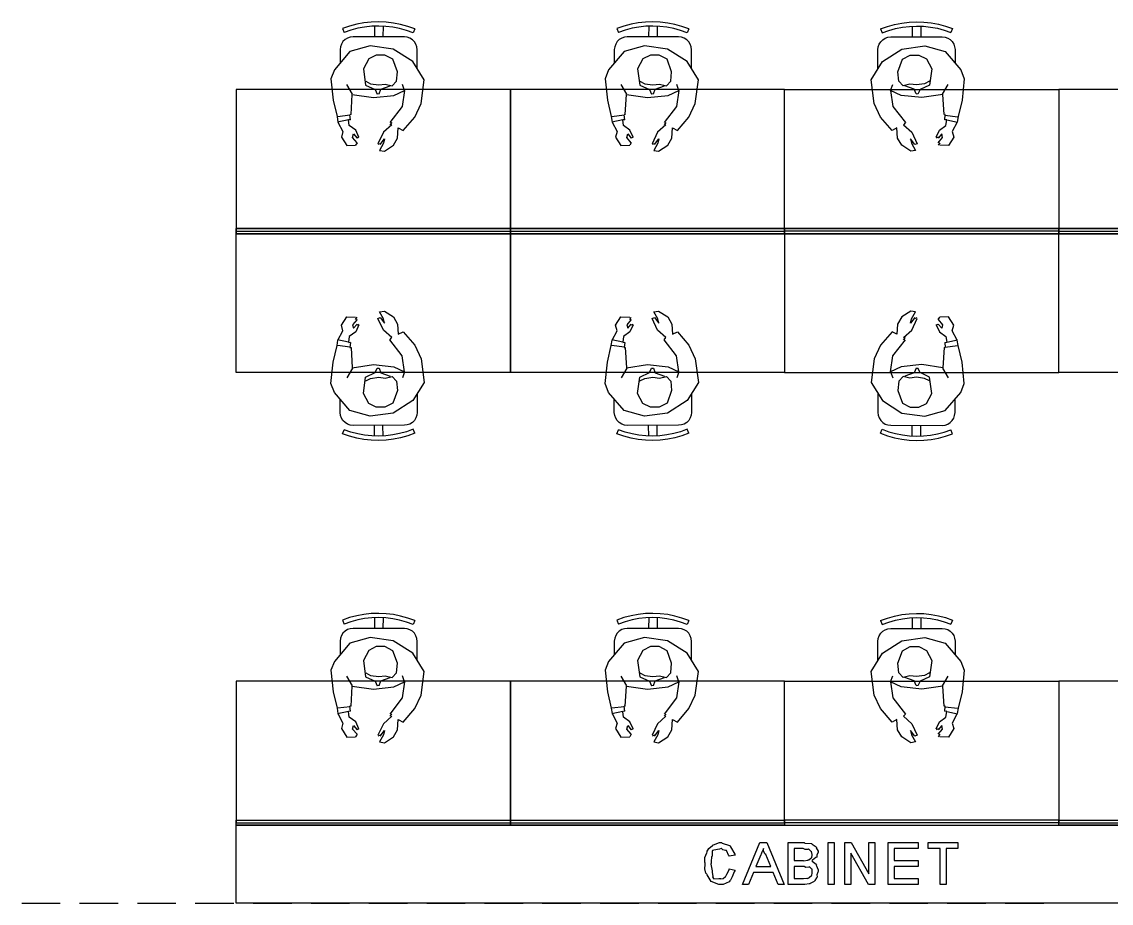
# Model space of a CAD drawing. Extents: x 0 to 23.4, y 0 to 16.5.
# Drawn here: x 15.971 to 17.639, y 7.843 to 9.192 of the extents above; entities that cross this region are included whole.
import ezdxf

# ---------------------------------------------------------------- set-up
doc = ezdxf.new("R2010")
doc.units = 0
doc.layers.get('0').update_dxf_attribs({"linetype": 'CONTINUOUS'})

msp = doc.modelspace()

# ---------------------------------------------------------------- linework, layer by layer
at = {"color": 0}
for points in [[(16.5722, 9.18143), (16.5615, 9.18528), (16.5507, 9.18832), (16.5396, 9.19054), (16.5285, 9.19189), (16.5171, 9.19239), (16.5058, 9.19206), (16.4946, 9.19086), (16.4836, 9.18881), (16.4726, 9.18588), (16.4619, 9.18218)], [(16.9921, 9.18143), (16.9814, 9.18528), (16.9706, 9.18832), (16.9596, 9.19054), (16.9483, 9.19189), (16.9371, 9.19239), (16.9258, 9.19206), (16.9146, 9.19086), (16.9035, 9.18881), (16.8926, 9.18588), (16.8819, 9.18218)], [(17.2856, 9.18143), (17.2961, 9.18528), (17.3069, 9.18832), (17.3181, 9.19054), (17.3293, 9.19189), (17.3406, 9.19239), (17.3518, 9.19206), (17.3631, 9.19086), (17.3742, 9.18881), (17.385, 9.18588), (17.3957, 9.18218)], [(16.4619, 9.18218), (16.4644, 9.17606)], [(16.5697, 9.17535), (16.5596, 9.17904), (16.5492, 9.18192), (16.5386, 9.18403), (16.5279, 9.18533), (16.5171, 9.18582), (16.5064, 9.18549), (16.4956, 9.18435), (16.485, 9.1824), (16.4746, 9.17964), (16.4644, 9.17606)], [(16.5106, 9.18588), (16.5106, 9.16932)], [(16.5237, 9.18582), (16.5236, 9.16932)], [(16.5722, 9.18143), (16.5697, 9.17535)], [(16.8819, 9.18218), (16.8843, 9.17606)], [(16.9896, 9.17535), (16.9794, 9.17904), (16.969, 9.18192), (16.9585, 9.18403), (16.9478, 9.18533), (16.9371, 9.18582), (16.9262, 9.18549), (16.9156, 9.18435), (16.905, 9.1824), (16.8946, 9.17964), (16.8843, 9.17606)], [(16.9306, 9.18588), (16.9304, 9.16932)], [(16.9436, 9.18582), (16.9436, 9.16932)], [(16.9921, 9.18143), (16.9896, 9.17535)], [(17.2856, 9.18143), (17.2879, 9.17535)], [(17.2879, 9.17535), (17.2981, 9.17904), (17.3085, 9.18192), (17.319, 9.18403), (17.3297, 9.18533), (17.3406, 9.18582), (17.3514, 9.18549), (17.3621, 9.18435), (17.3726, 9.1824), (17.3831, 9.17964), (17.3932, 9.17606)], [(17.334, 9.18582), (17.334, 9.16932)], [(17.3471, 9.18588), (17.3472, 9.16932)], [(17.3957, 9.18218), (17.3932, 9.17606)], [(16.4778, 9.16938), (16.4735, 9.16889), (16.4693, 9.16749), (16.4656, 9.16515), (16.4624, 9.162), (16.46, 9.15831), (16.4586, 9.15414), (16.4581, 9.14974)], [(16.5565, 9.16922), (16.4778, 9.16938)], [(16.5761, 9.14953), (16.5757, 9.15392), (16.5742, 9.15804), (16.5719, 9.16178), (16.5687, 9.16493), (16.565, 9.16726), (16.5608, 9.16872), (16.5565, 9.16922)], [(16.8976, 9.16938), (16.8933, 9.16889), (16.8892, 9.16749), (16.8854, 9.16515), (16.8822, 9.162), (16.88, 9.15831), (16.8785, 9.15414), (16.8779, 9.14974)], [(16.9764, 9.16922), (16.8976, 9.16938)], [(16.9961, 9.14953), (16.9956, 9.15392), (16.9942, 9.15804), (16.9918, 9.16178), (16.9887, 9.16493), (16.985, 9.16726), (16.9808, 9.16872), (16.9764, 9.16922)], [(17.2815, 9.14953), (17.2819, 9.15392), (17.2835, 9.15804), (17.2858, 9.16178), (17.2889, 9.16493), (17.2926, 9.16726), (17.2968, 9.16872), (17.3011, 9.16922)], [(17.3011, 9.16922), (17.3799, 9.16938)], [(17.3799, 9.16938), (17.3843, 9.16889), (17.3885, 9.16749), (17.3922, 9.16515), (17.3953, 9.162), (17.3976, 9.15831), (17.399, 9.15414), (17.3996, 9.14974)], [(16.4731, 9.14671), (16.4492, 9.11882)], [(16.4581, 9.14974), (16.4581, 9.12913)], [(16.5043, 9.15543), (16.4731, 9.14671)], [(16.5393, 9.15056), (16.5043, 9.15543)], [(16.5693, 9.13146), (16.5393, 9.15056)], [(16.5761, 9.12056), (16.5761, 9.14953)], [(16.8931, 9.14671), (16.869, 9.11882)], [(16.8779, 9.14974), (16.8779, 9.12913)], [(16.9243, 9.15543), (16.8931, 9.14671)], [(16.9593, 9.15056), (16.9243, 9.15543)], [(16.9892, 9.13146), (16.9593, 9.15056)], [(16.996, 9.12056), (16.9961, 9.14953)], [(17.2815, 9.12056), (17.2815, 9.14953)], [(17.2885, 9.13146), (17.3183, 9.15056)], [(17.3183, 9.15056), (17.3533, 9.15543)], [(17.3533, 9.15543), (17.3846, 9.14671)], [(17.3846, 9.14671), (17.4085, 9.11882)], [(17.3996, 9.14974), (17.3997, 9.12913)], [(16.5018, 9.13579), (16.4936, 9.12028)], [(16.5132, 9.14144), (16.5018, 9.13579)], [(16.5267, 9.14144), (16.5132, 9.14144)], [(16.5386, 9.13519), (16.5267, 9.14144)], [(16.5458, 9.11604), (16.5386, 9.13519)], [(16.5867, 9.10357), (16.5693, 9.13146)], [(16.9218, 9.13579), (16.9135, 9.12028)], [(16.9332, 9.14144), (16.9218, 9.13579)], [(16.9467, 9.14144), (16.9332, 9.14144)], [(16.9586, 9.13519), (16.9467, 9.14144)], [(16.9657, 9.11604), (16.9586, 9.13519)], [(17.0067, 9.10357), (16.9892, 9.13146)], [(17.271, 9.10357), (17.2885, 9.13146)], [(17.3118, 9.11604), (17.319, 9.13519)], [(17.319, 9.13519), (17.331, 9.14144)], [(17.331, 9.14144), (17.3444, 9.14144)], [(17.3444, 9.14144), (17.3558, 9.13579)], [(17.3558, 9.13579), (17.364, 9.12028)], [(16.4492, 9.11882), (16.4439, 9.10519)], [(16.4936, 9.12028), (16.4971, 9.09549)], [(16.5442, 9.10151), (16.5458, 9.11604)], [(16.869, 9.11882), (16.8637, 9.10519)], [(16.9135, 9.12028), (16.9171, 9.09549)], [(16.9642, 9.10151), (16.9657, 9.11604)], [(17.3135, 9.10151), (17.3118, 9.11604)], [(17.364, 9.12028), (17.3606, 9.09549)], [(17.4085, 9.11882), (17.4138, 9.10519)], [(16.4439, 9.10519), (16.4475, 9.07249)], [(16.4772, 9.08154), (16.4685, 9.0964)], [(16.4971, 9.09549), (16.5118, 9.08865)], [(16.4972, 9.1014), (16.5047, 9.09744)], [(16.5047, 9.09744), (16.5171, 9.09571)], [(16.5171, 9.09571), (16.5272, 9.097)], [(16.5204, 9.08903), (16.5347, 9.09412)], [(16.5272, 9.097), (16.5378, 9.09429)], [(16.5378, 9.09429), (16.5442, 9.10151)], [(16.5567, 9.0874), (16.5536, 9.09662)], [(16.5819, 9.06739), (16.5867, 9.10357)], [(16.8637, 9.10519), (16.8674, 9.07249)], [(16.8971, 9.08154), (16.8883, 9.0964)], [(16.9171, 9.1014), (16.9247, 9.09744)], [(16.9171, 9.09549), (16.9317, 9.08865)], [(16.9247, 9.09744), (16.9369, 9.09571)], [(16.9369, 9.09571), (16.9472, 9.097)], [(16.9404, 9.08903), (16.9546, 9.09412)], [(16.9472, 9.097), (16.9576, 9.09429)], [(16.9576, 9.09429), (16.9642, 9.10151)], [(16.9765, 9.0874), (16.9735, 9.09662)], [(17.0019, 9.06739), (17.0067, 9.10357)], [(17.2757, 9.06739), (17.271, 9.10357)], [(17.301, 9.0874), (17.3042, 9.09662)], [(17.32, 9.09429), (17.3135, 9.10151)], [(17.3304, 9.097), (17.32, 9.09429)], [(17.3372, 9.08903), (17.3229, 9.09412)], [(17.3406, 9.09571), (17.3304, 9.097)], [(17.3529, 9.09744), (17.3406, 9.09571)], [(17.3606, 9.09549), (17.346, 9.08865)], [(17.3606, 9.1014), (17.3529, 9.09744)], [(17.3804, 9.08154), (17.3892, 9.0964)], [(17.4138, 9.10519), (17.4103, 9.07249)], [(16.7189, 9.08854), (16.2989, 9.08854)], [(16.2989, 9.08854), (16.2989, 8.87201)], [(16.4747, 9.05029), (16.4765, 9.08117)], [(16.4765, 9.08117), (16.5089, 9.07639)], [(16.5089, 9.07639), (16.5404, 9.07969)], [(16.5118, 9.08865), (16.515, 9.08165)], [(16.5178, 9.08203), (16.515, 9.08165)], [(16.5178, 9.08203), (16.5204, 9.08903)], [(16.5404, 9.07969), (16.5567, 9.0874)], [(16.5567, 9.0874), (16.5531, 9.06299)], [(17.1387, 9.08854), (16.7189, 9.08854)], [(16.7189, 9.08854), (16.7189, 8.87201)], [(16.7189, 8.87201), (16.7189, 9.08854)], [(16.8947, 9.05029), (16.8965, 9.08117)], [(16.8965, 9.08117), (16.9289, 9.07639)], [(16.9289, 9.07639), (16.9604, 9.07969)], [(16.9317, 9.08865), (16.9349, 9.08165)], [(16.9378, 9.08203), (16.9349, 9.08165)], [(16.9378, 9.08203), (16.9404, 9.08903)], [(16.9604, 9.07969), (16.9765, 9.0874)], [(16.9765, 9.0874), (16.9731, 9.06299)], [(17.1387, 8.87201), (17.1387, 9.08854)], [(17.1387, 9.08854), (17.5587, 9.08854)], [(17.1387, 8.87201), (17.1387, 9.08854)], [(17.301, 9.0874), (17.3046, 9.06299)], [(17.3172, 9.07969), (17.301, 9.0874)], [(17.3487, 9.07639), (17.3172, 9.07969)], [(17.3399, 9.08203), (17.3372, 9.08903)], [(17.3428, 9.08203), (17.3399, 9.08165)], [(17.346, 9.08865), (17.3428, 9.08165)], [(17.3811, 9.08117), (17.3487, 9.07639)], [(17.3829, 9.05029), (17.3811, 9.08117)], [(17.5587, 9.08854), (17.5587, 8.87201)], [(17.9786, 9.08854), (17.5587, 9.08854)], [(17.5587, 9.08854), (17.5587, 8.87201)], [(16.4475, 9.07249), (16.4533, 9.04725)], [(16.5531, 9.06299), (16.534, 9.03819)], [(16.5724, 9.0465), (16.5819, 9.06739)], [(16.8674, 9.07249), (16.8732, 9.04725)], [(16.9731, 9.06299), (16.954, 9.03819)], [(16.9922, 9.0465), (17.0019, 9.06739)], [(17.2853, 9.0465), (17.2757, 9.06739)], [(17.3046, 9.06299), (17.3236, 9.03819)], [(17.4103, 9.07249), (17.4043, 9.04725)], [(16.4533, 9.04725), (16.4546, 9.03901)], [(16.4735, 9.04953), (16.4539, 9.04715)], [(16.4707, 9.04215), (16.454, 9.03863)], [(16.474, 9.04249), (16.4707, 9.04215)], [(16.4719, 9.03342), (16.4707, 9.04215)], [(16.4747, 9.05029), (16.4731, 9.05013)], [(16.474, 9.04249), (16.4731, 9.05013)], [(16.5546, 9.02599), (16.5724, 9.0465)], [(16.8732, 9.04725), (16.8746, 9.03901)], [(16.8935, 9.04953), (16.8738, 9.04715)], [(16.8907, 9.04215), (16.8739, 9.03863)], [(16.8939, 9.04249), (16.8907, 9.04215)], [(16.8918, 9.03342), (16.8907, 9.04215)], [(16.8947, 9.05029), (16.8931, 9.05013)], [(16.8939, 9.04249), (16.8931, 9.05013)], [(16.9746, 9.02599), (16.9922, 9.0465)], [(17.3031, 9.02599), (17.2853, 9.0465)], [(17.3846, 9.05029), (17.3829, 9.05013)], [(17.3838, 9.04249), (17.3846, 9.05013)], [(17.3869, 9.04249), (17.3838, 9.04215)], [(17.3842, 9.04953), (17.4037, 9.04715)], [(17.3857, 9.03342), (17.3869, 9.04215)], [(17.3869, 9.04215), (17.4036, 9.03863)], [(17.4043, 9.04725), (17.4031, 9.03901)], [(16.4546, 9.03901), (16.4624, 9.02447)], [(16.4819, 9.02632), (16.4719, 9.03342)], [(16.4869, 9.01563), (16.4819, 9.02632)], [(16.5371, 9.03483), (16.5243, 9.02344)], [(16.5371, 9.03819), (16.534, 9.03483)], [(16.5461, 9.01417), (16.5471, 9.02989)], [(16.5471, 9.02989), (16.5546, 9.02599)], [(16.8746, 9.03901), (16.8824, 9.02447)], [(16.9019, 9.02632), (16.8918, 9.03342)], [(16.9068, 9.01563), (16.9019, 9.02632)], [(16.9569, 9.03483), (16.9442, 9.02344)], [(16.9569, 9.03819), (16.954, 9.03483)], [(16.966, 9.01417), (16.9669, 9.02989)], [(16.9669, 9.02989), (16.9746, 9.02599)], [(17.3106, 9.02989), (17.3031, 9.02599)], [(17.3115, 9.01417), (17.3106, 9.02989)], [(17.3236, 9.03819), (17.3207, 9.03483)], [(17.3207, 9.03483), (17.3333, 9.02344)], [(17.3707, 9.01563), (17.3757, 9.02632)], [(17.3757, 9.02632), (17.3857, 9.03342)], [(17.4031, 9.03901), (17.3953, 9.02447)], [(16.4624, 9.02447), (16.46, 9.016)], [(16.46, 9.016), (16.4681, 9.00299)], [(16.4772, 9.01519), (16.4786, 9.02072)], [(16.4839, 9.00726), (16.4772, 9.01519)], [(16.4786, 9.02072), (16.4839, 9.01421)], [(16.4869, 9.01563), (16.4839, 9.01421)], [(16.5243, 9.02344), (16.516, 9.00575)], [(16.5193, 9.00439), (16.5261, 9.01303)], [(16.5261, 9.01303), (16.5246, 9.0064)], [(16.5397, 9.00336), (16.5461, 9.01417)], [(16.8824, 9.02447), (16.8799, 9.016)], [(16.8799, 9.016), (16.8881, 9.00299)], [(16.8972, 9.01519), (16.8985, 9.02072)], [(16.9039, 9.00726), (16.8972, 9.01519)], [(16.8985, 9.02072), (16.9039, 9.01421)], [(16.9068, 9.01563), (16.9039, 9.01421)], [(16.9442, 9.02344), (16.936, 9.00575)], [(16.9393, 9.00439), (16.9461, 9.01303)], [(16.9461, 9.01303), (16.9446, 9.0064)], [(16.9596, 9.00336), (16.966, 9.01417)], [(17.3179, 9.00336), (17.3115, 9.01417)], [(17.3315, 9.01303), (17.3331, 9.0064)], [(17.3383, 9.00439), (17.3315, 9.01303)], [(17.3333, 9.02344), (17.3417, 9.00575)], [(17.3738, 9.01563), (17.3707, 9.01421)], [(17.3792, 9.02072), (17.3738, 9.01421)], [(17.3738, 9.00726), (17.3804, 9.01519)], [(17.3804, 9.01519), (17.3792, 9.02072)], [(17.3978, 9.016), (17.3896, 9.00299)], [(17.3953, 9.02447), (17.3978, 9.016)], [(16.4681, 9.00299), (16.4815, 9.00364)], [(16.4839, 9.00726), (16.4815, 9.00364)], [(16.5193, 9.00575), (16.516, 9.00439)], [(16.5246, 9.0064), (16.5185, 8.99561)], [(16.5185, 8.99561), (16.5258, 8.99442)], [(16.5258, 8.99442), (16.5397, 9.00336)], [(16.8881, 9.00299), (16.9014, 9.00364)], [(16.9039, 9.00726), (16.9014, 9.00364)], [(16.9393, 9.00575), (16.936, 9.00439)], [(16.9446, 9.0064), (16.9383, 8.99561)], [(16.9383, 8.99561), (16.9458, 8.99442)], [(16.9458, 8.99442), (16.9596, 9.00336)], [(17.3318, 8.99442), (17.3179, 9.00336)], [(17.3393, 8.99561), (17.3318, 8.99442)], [(17.3331, 9.0064), (17.3393, 8.99561)], [(17.3417, 9.00575), (17.3383, 9.00439)], [(17.3762, 9.00726), (17.3738, 9.00364)], [(17.3896, 9.00299), (17.3762, 9.00364)], [(16.7189, 8.87592), (16.7189, 8.87201)], [(17.1387, 8.87592), (17.1387, 8.87201)], [(17.1387, 8.87592), (17.1387, 8.87201)], [(16.2989, 8.65549), (16.2989, 8.87201)], [(16.2989, 8.87201), (16.7189, 8.87201)], [(16.2989, 8.87201), (16.7189, 8.87201)], [(16.7189, 8.65549), (16.7189, 8.87201)], [(16.7189, 8.87201), (17.1387, 8.87201)], [(16.7189, 8.87201), (16.7189, 8.65549)], [(16.7189, 8.86806), (16.7189, 8.87201)], [(16.7189, 8.87201), (17.1387, 8.87201)], [(17.1387, 8.87201), (17.1387, 8.65549)], [(17.1387, 8.86806), (17.1387, 8.87201)], [(17.5587, 8.87201), (17.1387, 8.87201)], [(17.1387, 8.87201), (17.1387, 8.65549)], [(17.1387, 8.86806), (17.1387, 8.87201)], [(17.5587, 8.87201), (17.1387, 8.87201)], [(17.5587, 8.65549), (17.5587, 8.87201)], [(17.5587, 8.65549), (17.5587, 8.87201)], [(17.5587, 8.87201), (17.9786, 8.87201)], [(17.5587, 8.87201), (17.9786, 8.87201)], [(16.5185, 8.74838), (16.5258, 8.74957)], [(16.5246, 8.73757), (16.5185, 8.74838)], [(16.5258, 8.74957), (16.5397, 8.74061)], [(16.9383, 8.74838), (16.9458, 8.74957)], [(16.9446, 8.73757), (16.9383, 8.74838)], [(16.9458, 8.74957), (16.9596, 8.74061)], [(17.3318, 8.74957), (17.3179, 8.74061)], [(17.3393, 8.74838), (17.3318, 8.74957)], [(17.3331, 8.73757), (17.3393, 8.74838)], [(16.46, 8.72797), (16.4681, 8.741)], [(16.4624, 8.71951), (16.46, 8.72797)], [(16.4681, 8.741), (16.4815, 8.7404)], [(16.4839, 8.73671), (16.4772, 8.72879)], [(16.4772, 8.72879), (16.4786, 8.72325)], [(16.4786, 8.72325), (16.4839, 8.72982)], [(16.4815, 8.73671), (16.4839, 8.7404)], [(16.4869, 8.72835), (16.4819, 8.71767)], [(16.4839, 8.72835), (16.4869, 8.72982)], [(16.516, 8.73828), (16.5193, 8.73958)], [(16.5243, 8.72054), (16.516, 8.73828)], [(16.5193, 8.73958), (16.5261, 8.73101)], [(16.5261, 8.73101), (16.5246, 8.73757)], [(16.5397, 8.74061), (16.5461, 8.72982)], [(16.5461, 8.72982), (16.5471, 8.71414)], [(16.8799, 8.72797), (16.8881, 8.741)], [(16.8824, 8.71951), (16.8799, 8.72797)], [(16.8881, 8.741), (16.9014, 8.7404)], [(16.9039, 8.73671), (16.8972, 8.72879)], [(16.8972, 8.72879), (16.8985, 8.72325)], [(16.8985, 8.72325), (16.9039, 8.72982)], [(16.9014, 8.73671), (16.9039, 8.7404)], [(16.9068, 8.72835), (16.9019, 8.71767)], [(16.9039, 8.72835), (16.9068, 8.72982)], [(16.936, 8.73828), (16.9393, 8.73958)], [(16.9442, 8.72054), (16.936, 8.73828)], [(16.9393, 8.73958), (16.9461, 8.73101)], [(16.9461, 8.73101), (16.9446, 8.73757)], [(16.9596, 8.74061), (16.966, 8.72982)], [(16.966, 8.72982), (16.9669, 8.71414)], [(17.3115, 8.72982), (17.3106, 8.71414)], [(17.3179, 8.74061), (17.3115, 8.72982)], [(17.3383, 8.73958), (17.3315, 8.73101)], [(17.3315, 8.73101), (17.3331, 8.73757)], [(17.3333, 8.72054), (17.3417, 8.73828)], [(17.3383, 8.73828), (17.3417, 8.73958)], [(17.3707, 8.72835), (17.3738, 8.72982)], [(17.3707, 8.72835), (17.3757, 8.71767)], [(17.3738, 8.73671), (17.3762, 8.7404)], [(17.3738, 8.73671), (17.3804, 8.72879)], [(17.3792, 8.72325), (17.3738, 8.72982)], [(17.3896, 8.741), (17.3762, 8.7404)], [(17.3804, 8.72879), (17.3792, 8.72325)], [(17.3978, 8.72797), (17.3896, 8.741)], [(17.3953, 8.71951), (17.3978, 8.72797)], [(16.4546, 8.70497), (16.4624, 8.71951)], [(16.4719, 8.71056), (16.4707, 8.70182)], [(16.4819, 8.71767), (16.4719, 8.71056)], [(16.5371, 8.70915), (16.5243, 8.72054)], [(16.534, 8.70583), (16.5371, 8.70915)], [(16.5471, 8.71414), (16.5546, 8.71799)], [(16.5546, 8.71799), (16.5724, 8.69749)], [(16.8746, 8.70497), (16.8824, 8.71951)], [(16.8918, 8.71056), (16.8907, 8.70182)], [(16.9019, 8.71767), (16.8918, 8.71056)], [(16.9569, 8.70915), (16.9442, 8.72054)], [(16.954, 8.70583), (16.9569, 8.70915)], [(16.9669, 8.71414), (16.9746, 8.71799)], [(16.9746, 8.71799), (16.9922, 8.69749)], [(17.3031, 8.71799), (17.2853, 8.69749)], [(17.3106, 8.71414), (17.3031, 8.71799)], [(17.3207, 8.70915), (17.3333, 8.72054)], [(17.3207, 8.70583), (17.3236, 8.70915)], [(17.3757, 8.71767), (17.3857, 8.71056)], [(17.3857, 8.71056), (17.3869, 8.70182)], [(17.4031, 8.70497), (17.3953, 8.71951)], [(16.4475, 8.6715), (16.4533, 8.69672)], [(16.4533, 8.69672), (16.4546, 8.70497)], [(16.4735, 8.6945), (16.4539, 8.69683)], [(16.4707, 8.70182), (16.454, 8.7054)], [(16.4707, 8.7015), (16.474, 8.70182)], [(16.474, 8.7015), (16.4731, 8.69385)], [(16.4731, 8.69374), (16.4747, 8.69385)], [(16.4747, 8.69374), (16.4765, 8.66282)], [(16.5531, 8.68099), (16.534, 8.70583)], [(16.5724, 8.69749), (16.5819, 8.67665)], [(16.8674, 8.6715), (16.8732, 8.69672)], [(16.8732, 8.69672), (16.8746, 8.70497)], [(16.8935, 8.6945), (16.8738, 8.69683)], [(16.8907, 8.70182), (16.8739, 8.7054)], [(16.8907, 8.7015), (16.8939, 8.70182)], [(16.8939, 8.7015), (16.8931, 8.69385)], [(16.8931, 8.69374), (16.8947, 8.69385)], [(16.8947, 8.69374), (16.8965, 8.66282)], [(16.9731, 8.68099), (16.954, 8.70583)], [(16.9922, 8.69749), (17.0019, 8.67665)], [(17.2853, 8.69749), (17.2757, 8.67665)], [(17.3046, 8.68099), (17.3236, 8.70583)], [(17.3829, 8.69374), (17.3811, 8.66282)], [(17.3829, 8.69374), (17.3846, 8.69385)], [(17.3838, 8.7015), (17.3869, 8.70182)], [(17.3838, 8.7015), (17.3846, 8.69385)], [(17.3842, 8.6945), (17.4037, 8.69683)], [(17.3869, 8.70182), (17.4036, 8.7054)], [(17.4043, 8.69672), (17.4031, 8.70497)], [(17.4103, 8.6715), (17.4043, 8.69672)], [(16.5567, 8.65662), (16.5531, 8.68099)], [(16.5819, 8.67665), (16.5867, 8.64046)], [(16.9765, 8.65662), (16.9731, 8.68099)], [(17.0019, 8.67665), (17.0067, 8.64046)], [(17.2757, 8.67665), (17.271, 8.64046)], [(17.301, 8.65662), (17.3046, 8.68099)], [(16.4439, 8.63883), (16.4475, 8.6715)], [(16.4772, 8.66243), (16.4685, 8.64763)], [(16.4765, 8.66282), (16.5089, 8.66764)], [(16.5089, 8.66764), (16.5404, 8.66428)], [(16.5118, 8.65533), (16.515, 8.66233)], [(16.515, 8.662), (16.5178, 8.66233)], [(16.5178, 8.662), (16.5204, 8.65494)], [(16.5404, 8.66428), (16.5567, 8.65662)], [(16.8637, 8.63883), (16.8674, 8.6715)], [(16.8971, 8.66243), (16.8883, 8.64763)], [(16.8965, 8.66282), (16.9289, 8.66764)], [(16.9289, 8.66764), (16.9604, 8.66428)], [(16.9317, 8.65533), (16.9349, 8.66233)], [(16.9349, 8.662), (16.9378, 8.66233)], [(16.9378, 8.662), (16.9404, 8.65494)], [(16.9604, 8.66428), (16.9765, 8.65662)], [(17.3172, 8.66428), (17.301, 8.65662)], [(17.3487, 8.66764), (17.3172, 8.66428)], [(17.3399, 8.662), (17.3372, 8.65494)], [(17.3399, 8.662), (17.3428, 8.66233)], [(17.346, 8.65533), (17.3428, 8.66233)], [(17.3811, 8.66282), (17.3487, 8.66764)], [(17.3804, 8.66243), (17.3892, 8.64763)], [(17.4138, 8.63883), (17.4103, 8.6715)], [(16.7189, 8.65549), (16.2989, 8.65549)], [(16.4936, 8.62369), (16.4971, 8.64854)], [(16.4971, 8.64854), (16.5118, 8.65533)], [(16.4972, 8.64258), (16.5047, 8.6466)], [(16.5047, 8.6466), (16.5171, 8.64833)], [(16.5171, 8.64833), (16.5272, 8.64703)], [(16.5204, 8.65494), (16.5347, 8.64985)], [(16.5272, 8.64703), (16.5378, 8.64968)], [(16.5378, 8.64968), (16.5442, 8.64247)], [(16.5442, 8.64247), (16.5458, 8.62793)], [(16.5567, 8.65662), (16.5536, 8.64735)], [(17.1387, 8.65549), (16.7189, 8.65549)], [(16.9135, 8.62369), (16.9171, 8.64854)], [(16.9171, 8.64854), (16.9317, 8.65533)], [(16.9171, 8.64258), (16.9247, 8.6466)], [(16.9247, 8.6466), (16.9369, 8.64833)], [(16.9369, 8.64833), (16.9472, 8.64703)], [(16.9404, 8.65494), (16.9546, 8.64985)], [(16.9472, 8.64703), (16.9576, 8.64968)], [(16.9576, 8.64968), (16.9642, 8.64247)], [(16.9642, 8.64247), (16.9657, 8.62793)], [(16.9765, 8.65662), (16.9735, 8.64735)], [(17.1387, 8.65549), (17.5587, 8.65549)], [(17.301, 8.65662), (17.3042, 8.64735)], [(17.3135, 8.64247), (17.3118, 8.62793)], [(17.32, 8.64968), (17.3135, 8.64247)], [(17.3304, 8.64703), (17.32, 8.64968)], [(17.3372, 8.65494), (17.3229, 8.64985)], [(17.3406, 8.64833), (17.3304, 8.64703)], [(17.3529, 8.6466), (17.3406, 8.64833)], [(17.3606, 8.64854), (17.346, 8.65533)], [(17.3606, 8.64258), (17.3529, 8.6466)], [(17.364, 8.62369), (17.3606, 8.64854)], [(17.9786, 8.65549), (17.5587, 8.65549)], [(16.4492, 8.62517), (16.4439, 8.63883)], [(16.4731, 8.59728), (16.4492, 8.62517)], [(16.5458, 8.62793), (16.5386, 8.60878)], [(16.5867, 8.64046), (16.5693, 8.61253)], [(16.869, 8.62517), (16.8637, 8.63883)], [(16.8931, 8.59728), (16.869, 8.62517)], [(16.9657, 8.62793), (16.9586, 8.60878)], [(17.0067, 8.64046), (16.9892, 8.61253)], [(17.271, 8.64046), (17.2885, 8.61253)], [(17.3118, 8.62793), (17.319, 8.60878)], [(17.3846, 8.59728), (17.4085, 8.62517)], [(17.4085, 8.62517), (17.4138, 8.63883)], [(16.4581, 8.59424), (16.4581, 8.61485)], [(16.5018, 8.60818), (16.4936, 8.62369)], [(16.5132, 8.60254), (16.5018, 8.60818)], [(16.5386, 8.60878), (16.5267, 8.60254)], [(16.5693, 8.61253), (16.5393, 8.59343)], [(16.5761, 8.62349), (16.5761, 8.59446)], [(16.8779, 8.59424), (16.8779, 8.61485)], [(16.9218, 8.60818), (16.9135, 8.62369)], [(16.9332, 8.60254), (16.9218, 8.60818)], [(16.9586, 8.60878), (16.9467, 8.60254)], [(16.9892, 8.61253), (16.9593, 8.59343)], [(16.996, 8.62349), (16.9961, 8.59446)], [(17.2815, 8.62349), (17.2815, 8.59446)], [(17.2885, 8.61253), (17.3183, 8.59343)], [(17.319, 8.60878), (17.331, 8.60254)], [(17.3444, 8.60254), (17.3558, 8.60818)], [(17.3558, 8.60818), (17.364, 8.62369)], [(17.3996, 8.59424), (17.3997, 8.61485)], [(16.4778, 8.5746), (16.4735, 8.57508), (16.4693, 8.57656), (16.4656, 8.57889), (16.4624, 8.58197), (16.46, 8.58572), (16.4586, 8.58985), (16.4581, 8.59424)], [(16.5043, 8.58854), (16.4731, 8.59728)], [(16.5393, 8.59343), (16.5043, 8.58854)], [(16.5267, 8.60254), (16.5132, 8.60254)], [(16.5761, 8.59446), (16.5757, 8.59011), (16.5742, 8.58594), (16.5719, 8.58219), (16.5687, 8.5791), (16.565, 8.57671), (16.5608, 8.57525), (16.5565, 8.57476)], [(16.8976, 8.5746), (16.8933, 8.57508), (16.8892, 8.57656), (16.8854, 8.57889), (16.8822, 8.58197), (16.88, 8.58572), (16.8785, 8.58985), (16.8779, 8.59424)], [(16.9243, 8.58854), (16.8931, 8.59728)], [(16.9593, 8.59343), (16.9243, 8.58854)], [(16.9467, 8.60254), (16.9332, 8.60254)], [(16.9961, 8.59446), (16.9956, 8.59011), (16.9942, 8.58594), (16.9918, 8.58219), (16.9887, 8.5791), (16.985, 8.57671), (16.9808, 8.57525), (16.9764, 8.57476)], [(17.2815, 8.59446), (17.2819, 8.59011), (17.2835, 8.58594), (17.2858, 8.58219), (17.2889, 8.5791), (17.2926, 8.57671), (17.2968, 8.57525), (17.3011, 8.57476)], [(17.3183, 8.59343), (17.3533, 8.58854)], [(17.331, 8.60254), (17.3444, 8.60254)], [(17.3533, 8.58854), (17.3846, 8.59728)], [(17.3799, 8.5746), (17.3843, 8.57508), (17.3885, 8.57656), (17.3922, 8.57889), (17.3953, 8.58197), (17.3976, 8.58572), (17.399, 8.58985), (17.3996, 8.59424)], [(16.5565, 8.57476), (16.4778, 8.5746)], [(16.5106, 8.55817), (16.5106, 8.57465)], [(16.5237, 8.55817), (16.5236, 8.57471)], [(16.9764, 8.57476), (16.8976, 8.5746)], [(16.9306, 8.55817), (16.9304, 8.57465)], [(16.9436, 8.55817), (16.9436, 8.57471)], [(17.3011, 8.57476), (17.3799, 8.5746)], [(17.334, 8.55817), (17.334, 8.57471)], [(17.3471, 8.55817), (17.3472, 8.57465)], [(16.4619, 8.56185), (16.4644, 8.56793)], [(16.5722, 8.56261), (16.5615, 8.55875), (16.5507, 8.55567), (16.5396, 8.5535), (16.5285, 8.55208), (16.5171, 8.5516), (16.5058, 8.55197), (16.4946, 8.55317), (16.4836, 8.55524), (16.4726, 8.55811), (16.4619, 8.56185)], [(16.5697, 8.56868), (16.5596, 8.565), (16.5492, 8.56207), (16.5386, 8.55994), (16.5279, 8.55865), (16.5171, 8.55817), (16.5064, 8.55849), (16.4956, 8.55963), (16.485, 8.56163), (16.4746, 8.56435), (16.4644, 8.56793)], [(16.5722, 8.56261), (16.5697, 8.56868)], [(16.8819, 8.56185), (16.8843, 8.56793)], [(16.9921, 8.56261), (16.9814, 8.55875), (16.9706, 8.55567), (16.9596, 8.5535), (16.9483, 8.55208), (16.9371, 8.5516), (16.9258, 8.55197), (16.9146, 8.55317), (16.9035, 8.55524), (16.8926, 8.55811), (16.8819, 8.56185)], [(16.9896, 8.56868), (16.9794, 8.565), (16.969, 8.56207), (16.9585, 8.55994), (16.9478, 8.55865), (16.9371, 8.55817), (16.9262, 8.55849), (16.9156, 8.55963), (16.905, 8.56163), (16.8946, 8.56435), (16.8843, 8.56793)], [(16.9921, 8.56261), (16.9896, 8.56868)], [(17.2856, 8.56261), (17.2879, 8.56868)], [(17.2856, 8.56261), (17.2961, 8.55875), (17.3069, 8.55567), (17.3181, 8.5535), (17.3293, 8.55208), (17.3406, 8.5516), (17.3518, 8.55197), (17.3631, 8.55317), (17.3742, 8.55524), (17.385, 8.55811), (17.3957, 8.56185)], [(17.2879, 8.56868), (17.2981, 8.565), (17.3085, 8.56207), (17.319, 8.55994), (17.3297, 8.55865), (17.3406, 8.55817), (17.3514, 8.55849), (17.3621, 8.55963), (17.3726, 8.56163), (17.3831, 8.56435), (17.3932, 8.56793)], [(17.3957, 8.56185), (17.3932, 8.56793)], [(16.5722, 8.27593), (16.5615, 8.27979), (16.5507, 8.28282), (16.5396, 8.28504), (16.5285, 8.2864), (16.5171, 8.28694), (16.5058, 8.28657), (16.4946, 8.28538), (16.4836, 8.28331), (16.4726, 8.28043), (16.4619, 8.27669)], [(16.4619, 8.27669), (16.4644, 8.27061)], [(16.5697, 8.26986), (16.5596, 8.27354), (16.5492, 8.27647), (16.5386, 8.2786), (16.5279, 8.27989), (16.5171, 8.28038), (16.5064, 8.28006), (16.4956, 8.27886), (16.485, 8.27692), (16.4746, 8.27414), (16.4644, 8.27061)], [(16.5106, 8.28038), (16.5106, 8.26389)], [(16.5237, 8.28038), (16.5236, 8.26383)], [(16.5722, 8.27593), (16.5697, 8.26986)], [(16.9921, 8.27593), (16.9814, 8.27979), (16.9706, 8.28282), (16.9596, 8.28504), (16.9483, 8.2864), (16.9371, 8.28694), (16.9258, 8.28657), (16.9146, 8.28538), (16.9035, 8.28331), (16.8926, 8.28043), (16.8819, 8.27669)], [(16.8819, 8.27669), (16.8843, 8.27061)], [(16.9896, 8.26986), (16.9794, 8.27354), (16.969, 8.27647), (16.9585, 8.2786), (16.9478, 8.27989), (16.9371, 8.28038), (16.9262, 8.28006), (16.9156, 8.27886), (16.905, 8.27692), (16.8946, 8.27414), (16.8843, 8.27061)], [(16.9306, 8.28038), (16.9304, 8.26389)], [(16.9436, 8.28038), (16.9436, 8.26383)], [(16.9921, 8.27593), (16.9896, 8.26986)], [(17.2856, 8.27593), (17.2961, 8.27979), (17.3069, 8.28282), (17.3181, 8.28504), (17.3293, 8.2864), (17.3406, 8.28694), (17.3518, 8.28657), (17.3631, 8.28538), (17.3742, 8.28331), (17.385, 8.28043), (17.3957, 8.27669)], [(17.2856, 8.27593), (17.2879, 8.26986)], [(17.2879, 8.26986), (17.2981, 8.27354), (17.3085, 8.27647), (17.319, 8.2786), (17.3297, 8.27989), (17.3406, 8.28038), (17.3514, 8.28006), (17.3621, 8.27886), (17.3726, 8.27692), (17.3831, 8.27414), (17.3932, 8.27061)], [(17.334, 8.28038), (17.334, 8.26383)], [(17.3471, 8.28038), (17.3472, 8.26389)], [(17.3957, 8.27669), (17.3932, 8.27061)], [(16.4778, 8.26394), (16.4735, 8.26346), (16.4693, 8.26199), (16.4656, 8.25965), (16.4624, 8.25657), (16.46, 8.25282), (16.4586, 8.24869), (16.4581, 8.24431)], [(16.5565, 8.26378), (16.4778, 8.26394)], [(16.5761, 8.24403), (16.5757, 8.24843), (16.5742, 8.25261), (16.5719, 8.25635), (16.5687, 8.25944), (16.565, 8.26183), (16.5608, 8.26329), (16.5565, 8.26378)], [(16.8976, 8.26394), (16.8933, 8.26346), (16.8892, 8.26199), (16.8854, 8.25965), (16.8822, 8.25657), (16.88, 8.25282), (16.8785, 8.24869), (16.8779, 8.24431)], [(16.9764, 8.26378), (16.8976, 8.26394)], [(16.9961, 8.24403), (16.9956, 8.24843), (16.9942, 8.25261), (16.9918, 8.25635), (16.9887, 8.25944), (16.985, 8.26183), (16.9808, 8.26329), (16.9764, 8.26378)], [(17.2815, 8.24403), (17.2819, 8.24843), (17.2835, 8.25261), (17.2858, 8.25635), (17.2889, 8.25944), (17.2926, 8.26183), (17.2968, 8.26329), (17.3011, 8.26378)], [(17.3011, 8.26378), (17.3799, 8.26394)], [(17.3799, 8.26394), (17.3843, 8.26346), (17.3885, 8.26199), (17.3922, 8.25965), (17.3953, 8.25657), (17.3976, 8.25282), (17.399, 8.24869), (17.3996, 8.24431)], [(16.4731, 8.24126), (16.4492, 8.21337)], [(16.4581, 8.24431), (16.4581, 8.22368)], [(16.5043, 8.25), (16.4731, 8.24126)], [(16.5393, 8.24507), (16.5043, 8.25)], [(16.5693, 8.22601), (16.5393, 8.24507)], [(16.5761, 8.21506), (16.5761, 8.24403)], [(16.8931, 8.24126), (16.869, 8.21337)], [(16.8779, 8.24431), (16.8779, 8.22368)], [(16.9243, 8.25), (16.8931, 8.24126)], [(16.9593, 8.24507), (16.9243, 8.25)], [(16.9892, 8.22601), (16.9593, 8.24507)], [(16.996, 8.21506), (16.9961, 8.24403)], [(17.2815, 8.21506), (17.2815, 8.24403)], [(17.2885, 8.22601), (17.3183, 8.24507)], [(17.3183, 8.24507), (17.3533, 8.25)], [(17.3533, 8.25), (17.3846, 8.24126)], [(17.3846, 8.24126), (17.4085, 8.21337)], [(17.3996, 8.24431), (17.3997, 8.22368)], [(16.5018, 8.23031), (16.4936, 8.21485)], [(16.5132, 8.236), (16.5018, 8.23031)], [(16.5267, 8.23594), (16.5132, 8.236)], [(16.5386, 8.22976), (16.5267, 8.23594)], [(16.5458, 8.21061), (16.5386, 8.22976)], [(16.5867, 8.19808), (16.5693, 8.22601)], [(16.9218, 8.23031), (16.9135, 8.21485)], [(16.9332, 8.236), (16.9218, 8.23031)], [(16.9467, 8.23594), (16.9332, 8.236)], [(16.9586, 8.22976), (16.9467, 8.23594)], [(16.9657, 8.21061), (16.9586, 8.22976)], [(17.0067, 8.19808), (16.9892, 8.22601)], [(17.271, 8.19808), (17.2885, 8.22601)], [(17.3118, 8.21061), (17.319, 8.22976)], [(17.319, 8.22976), (17.331, 8.23594)], [(17.331, 8.23594), (17.3444, 8.236)], [(17.3444, 8.236), (17.3558, 8.23031)], [(17.3558, 8.23031), (17.364, 8.21485)], [(16.4492, 8.21337), (16.4439, 8.19971)], [(16.4936, 8.21485), (16.4971, 8.19)], [(16.5442, 8.19607), (16.5458, 8.21061)], [(16.869, 8.21337), (16.8637, 8.19971)], [(16.9135, 8.21485), (16.9171, 8.19)], [(16.9642, 8.19607), (16.9657, 8.21061)], [(17.3135, 8.19607), (17.3118, 8.21061)], [(17.364, 8.21485), (17.3606, 8.19)], [(17.4085, 8.21337), (17.4138, 8.19971)], [(16.4439, 8.19971), (16.4475, 8.16704)], [(16.4772, 8.17611), (16.4685, 8.19092)], [(16.4972, 8.19596), (16.5047, 8.19194)], [(16.5047, 8.19194), (16.5171, 8.19021)], [(16.5171, 8.19021), (16.5272, 8.19151)], [(16.5272, 8.19151), (16.5378, 8.18886)], [(16.5378, 8.18886), (16.5442, 8.19607)], [(16.5567, 8.18192), (16.5536, 8.19114)], [(16.5819, 8.16189), (16.5867, 8.19808)], [(16.8637, 8.19971), (16.8674, 8.16704)], [(16.8971, 8.17611), (16.8883, 8.19092)], [(16.9171, 8.19596), (16.9247, 8.19194)], [(16.9247, 8.19194), (16.9369, 8.19021)], [(16.9369, 8.19021), (16.9472, 8.19151)], [(16.9472, 8.19151), (16.9576, 8.18886)], [(16.9576, 8.18886), (16.9642, 8.19607)], [(16.9765, 8.18192), (16.9735, 8.19114)], [(17.0019, 8.16189), (17.0067, 8.19808)], [(17.2757, 8.16189), (17.271, 8.19808)], [(17.301, 8.18192), (17.3042, 8.19114)], [(17.32, 8.18886), (17.3135, 8.19607)], [(17.3304, 8.19151), (17.32, 8.18886)], [(17.3406, 8.19021), (17.3304, 8.19151)], [(17.3529, 8.19194), (17.3406, 8.19021)], [(17.3606, 8.19596), (17.3529, 8.19194)], [(17.3804, 8.17611), (17.3892, 8.19092)], [(17.4138, 8.19971), (17.4103, 8.16704)], [(16.7189, 8.18306), (16.2989, 8.18306)], [(16.2989, 8.18306), (16.2989, 7.96653)], [(16.4747, 8.14481), (16.4765, 8.17572)], [(16.4765, 8.17572), (16.5089, 8.1709)], [(16.4971, 8.19), (16.5118, 8.18321)], [(16.5089, 8.1709), (16.5404, 8.17421)], [(16.5118, 8.18321), (16.515, 8.17617)], [(16.5178, 8.17654), (16.515, 8.17617)], [(16.5178, 8.17654), (16.5204, 8.1836)], [(16.5204, 8.1836), (16.5347, 8.18864)], [(16.5404, 8.17421), (16.5567, 8.18192)], [(16.5567, 8.18192), (16.5531, 8.1575)], [(17.1387, 8.18306), (16.7189, 8.18306)], [(16.7189, 8.18306), (16.7189, 7.96653)], [(16.7189, 7.96653), (16.7189, 8.18306)], [(16.8947, 8.14481), (16.8965, 8.17572)], [(16.8965, 8.17572), (16.9289, 8.1709)], [(16.9171, 8.19), (16.9317, 8.18321)], [(16.9289, 8.1709), (16.9604, 8.17421)], [(16.9317, 8.18321), (16.9349, 8.17617)], [(16.9378, 8.17654), (16.9349, 8.17617)], [(16.9378, 8.17654), (16.9404, 8.1836)], [(16.9404, 8.1836), (16.9546, 8.18864)], [(16.9604, 8.17421), (16.9765, 8.18192)], [(16.9765, 8.18192), (16.9731, 8.1575)], [(17.1387, 7.96653), (17.1387, 8.18306)], [(17.1387, 8.18306), (17.5587, 8.18306)], [(17.1387, 7.96653), (17.1387, 8.18306)], [(17.301, 8.18192), (17.3046, 8.1575)], [(17.3172, 8.17421), (17.301, 8.18192)], [(17.3487, 8.1709), (17.3172, 8.17421)], [(17.3372, 8.1836), (17.3229, 8.18864)], [(17.3399, 8.17654), (17.3372, 8.1836)], [(17.3428, 8.17654), (17.3399, 8.17617)], [(17.346, 8.18321), (17.3428, 8.17617)], [(17.3606, 8.19), (17.346, 8.18321)], [(17.3811, 8.17572), (17.3487, 8.1709)], [(17.3829, 8.14481), (17.3811, 8.17572)], [(17.5587, 8.18306), (17.5587, 7.96653)], [(17.9786, 8.18306), (17.5587, 8.18306)], [(17.5587, 8.18306), (17.5587, 7.96653)], [(16.4475, 8.16704), (16.4533, 8.14182)], [(16.5531, 8.1575), (16.534, 8.13271)], [(16.5724, 8.14106), (16.5819, 8.16189)], [(16.8674, 8.16704), (16.8732, 8.14182)], [(16.9731, 8.1575), (16.954, 8.13271)], [(16.9922, 8.14106), (17.0019, 8.16189)], [(17.2853, 8.14106), (17.2757, 8.16189)], [(17.3046, 8.1575), (17.3236, 8.13271)], [(17.4103, 8.16704), (17.4043, 8.14182)], [(16.4533, 8.14182), (16.4546, 8.13351)], [(16.4735, 8.14404), (16.4539, 8.14165)], [(16.4747, 8.14481), (16.4731, 8.14464)], [(16.474, 8.13704), (16.4731, 8.14464)], [(16.5546, 8.12056), (16.5724, 8.14106)], [(16.8732, 8.14182), (16.8746, 8.13351)], [(16.8935, 8.14404), (16.8738, 8.14165)], [(16.8947, 8.14481), (16.8931, 8.14464)], [(16.8939, 8.13704), (16.8931, 8.14464)], [(16.9746, 8.12056), (16.9922, 8.14106)], [(17.3031, 8.12056), (17.2853, 8.14106)], [(17.3846, 8.14481), (17.3829, 8.14464)], [(17.3838, 8.13704), (17.3846, 8.14464)], [(17.3842, 8.14404), (17.4037, 8.14165)], [(17.4043, 8.14182), (17.4031, 8.13351)], [(16.4707, 8.13672), (16.454, 8.13314)], [(16.4546, 8.13351), (16.4624, 8.11903)], [(16.474, 8.13704), (16.4707, 8.13672)], [(16.4719, 8.12799), (16.4707, 8.13672)], [(16.4819, 8.12088), (16.4719, 8.12799)], [(16.5371, 8.12939), (16.5243, 8.118)], [(16.5371, 8.13271), (16.534, 8.12939)], [(16.5461, 8.10872), (16.5471, 8.1244)], [(16.5471, 8.1244), (16.5546, 8.12056)], [(16.8907, 8.13672), (16.8739, 8.13314)], [(16.8746, 8.13351), (16.8824, 8.11903)], [(16.8939, 8.13704), (16.8907, 8.13672)], [(16.8918, 8.12799), (16.8907, 8.13672)], [(16.9019, 8.12088), (16.8918, 8.12799)], [(16.9569, 8.12939), (16.9442, 8.118)], [(16.9569, 8.13271), (16.954, 8.12939)], [(16.966, 8.10872), (16.9669, 8.1244)], [(16.9669, 8.1244), (16.9746, 8.12056)], [(17.3106, 8.1244), (17.3031, 8.12056)], [(17.3115, 8.10872), (17.3106, 8.1244)], [(17.3236, 8.13271), (17.3207, 8.12939)], [(17.3207, 8.12939), (17.3333, 8.118)], [(17.3757, 8.12088), (17.3857, 8.12799)], [(17.3869, 8.13704), (17.3838, 8.13672)], [(17.3857, 8.12799), (17.3869, 8.13672)], [(17.3869, 8.13672), (17.4036, 8.13314)], [(17.4031, 8.13351), (17.3953, 8.11903)], [(16.4624, 8.11903), (16.46, 8.11057)], [(16.46, 8.11057), (16.4681, 8.09754)], [(16.4772, 8.10975), (16.4786, 8.11529)], [(16.4839, 8.10183), (16.4772, 8.10975)], [(16.4786, 8.11529), (16.4839, 8.10872)], [(16.4869, 8.11019), (16.4819, 8.12088)], [(16.4869, 8.11019), (16.4839, 8.10872)], [(16.5243, 8.118), (16.516, 8.10026)], [(16.5193, 8.09896), (16.5261, 8.10753)], [(16.5261, 8.10753), (16.5246, 8.10092)], [(16.5397, 8.09793), (16.5461, 8.10872)], [(16.8824, 8.11903), (16.8799, 8.11057)], [(16.8799, 8.11057), (16.8881, 8.09754)], [(16.8972, 8.10975), (16.8985, 8.11529)], [(16.9039, 8.10183), (16.8972, 8.10975)], [(16.8985, 8.11529), (16.9039, 8.10872)], [(16.9068, 8.11019), (16.9019, 8.12088)], [(16.9068, 8.11019), (16.9039, 8.10872)], [(16.9442, 8.118), (16.936, 8.10026)], [(16.9393, 8.09896), (16.9461, 8.10753)], [(16.9461, 8.10753), (16.9446, 8.10092)], [(16.9596, 8.09793), (16.966, 8.10872)], [(17.3179, 8.09793), (17.3115, 8.10872)], [(17.3315, 8.10753), (17.3331, 8.10092)], [(17.3383, 8.09896), (17.3315, 8.10753)], [(17.3333, 8.118), (17.3417, 8.10026)], [(17.3707, 8.11019), (17.3757, 8.12088)], [(17.3738, 8.11019), (17.3707, 8.10872)], [(17.3792, 8.11529), (17.3738, 8.10872)], [(17.3738, 8.10183), (17.3804, 8.10975)], [(17.3804, 8.10975), (17.3792, 8.11529)], [(17.3978, 8.11057), (17.3896, 8.09754)], [(17.3953, 8.11903), (17.3978, 8.11057)], [(16.4681, 8.09754), (16.4815, 8.09814)], [(16.4839, 8.10183), (16.4815, 8.09814)], [(16.5193, 8.10026), (16.516, 8.09896)], [(16.5246, 8.10092), (16.5185, 8.09017)], [(16.5258, 8.08897), (16.5397, 8.09793)], [(16.8881, 8.09754), (16.9014, 8.09814)], [(16.9039, 8.10183), (16.9014, 8.09814)], [(16.9393, 8.10026), (16.936, 8.09896)], [(16.9446, 8.10092), (16.9383, 8.09017)], [(16.9458, 8.08897), (16.9596, 8.09793)], [(17.3318, 8.08897), (17.3179, 8.09793)], [(17.3331, 8.10092), (17.3393, 8.09017)], [(17.3417, 8.10026), (17.3383, 8.09896)], [(17.3762, 8.10183), (17.3738, 8.09814)], [(17.3896, 8.09754), (17.3762, 8.09814)], [(16.5185, 8.09017), (16.5258, 8.08897)], [(16.9383, 8.09017), (16.9458, 8.08897)], [(17.3393, 8.09017), (17.3318, 8.08897)], [(16.2989, 7.96653), (16.7189, 7.96653)], [(16.7189, 7.97049), (16.7189, 7.96653)], [(16.7189, 7.96653), (17.1387, 7.96653)], [(17.1387, 7.97049), (17.1387, 7.96653)], [(17.1387, 7.97049), (17.1387, 7.96653)], [(17.5587, 7.96653), (17.1387, 7.96653)], [(17.5587, 7.96653), (17.9786, 7.96653)], [(15.9706, 7.84326), (16.0296, 7.84326)], [(16.059, 7.84326), (16.1182, 7.84332)], [(16.1476, 7.84332), (16.2067, 7.84332)], [(16.2363, 7.84332), (16.2953, 7.84332)], [(16.3249, 7.84332), (16.3839, 7.84338)], [(16.4135, 7.84338), (16.4725, 7.84338)], [(16.5019, 7.84338), (16.561, 7.84338)], [(16.5906, 7.84338), (16.6496, 7.84338)], [(16.6792, 7.84343), (16.7382, 7.84343)], [(16.7676, 7.84343), (16.8268, 7.84343)], [(16.8563, 7.84343), (16.9154, 7.84343)], [(16.9449, 7.84343), (17.0039, 7.84347)], [(17.0335, 7.84347), (17.0925, 7.84347)], [(17.1221, 7.84347), (17.1811, 7.84347)], [(17.2106, 7.84347), (17.2696, 7.84353)], [(17.2992, 7.84353), (17.3582, 7.84353)], [(17.3878, 7.84353), (17.4468, 7.84353)], [(17.4764, 7.84353), (17.5354, 7.84353)], [(17.5649, 7.84358), (17.624, 7.84358)]]:
    msp.add_lwpolyline(points, dxfattribs=at)
for points in [[(16.2989, 8.86806), (16.7189, 8.86806), (16.7189, 8.87592), (16.2989, 8.87592), (16.2989, 8.86806)], [(16.2989, 8.87592), (16.7189, 8.87592), (16.7189, 8.86806), (16.2989, 8.86806), (16.2989, 8.87592)], [(16.7189, 8.86806), (17.1387, 8.86806), (17.1387, 8.87592), (16.7189, 8.87592), (16.7189, 8.86806)], [(16.7189, 8.87592), (17.1387, 8.87592), (17.1387, 8.86806), (16.7189, 8.86806), (16.7189, 8.87592)], [(17.5587, 8.86806), (17.1387, 8.86806), (17.1387, 8.87592), (17.5587, 8.87592), (17.5587, 8.86806)], [(17.5587, 8.87592), (17.1387, 8.87592), (17.1387, 8.86806), (17.5587, 8.86806), (17.5587, 8.87592)], [(17.5587, 8.86806), (17.9786, 8.86806), (17.9786, 8.87592), (17.5587, 8.87592), (17.5587, 8.86806)], [(17.5587, 8.87592), (17.9786, 8.87592), (17.9786, 8.86806), (17.5587, 8.86806), (17.5587, 8.87592)], [(16.2989, 7.97049), (16.7189, 7.97049), (16.7189, 7.96263), (16.2989, 7.96263), (16.2989, 7.97049)], [(18.3986, 7.96263), (18.3986, 7.84332), (16.2989, 7.84332), (16.2989, 7.96263), (18.3986, 7.96263)], [(16.7189, 7.97049), (17.1387, 7.97049), (17.1387, 7.96263), (16.7189, 7.96263), (16.7189, 7.97049)], [(17.5587, 7.97049), (17.1387, 7.97049), (17.1387, 7.96263), (17.5587, 7.96263), (17.5587, 7.97049)], [(17.5587, 7.97049), (17.9786, 7.97049), (17.9786, 7.96263), (17.5587, 7.96263), (17.5587, 7.97049)], [(17.0538, 7.89572), (17.0628, 7.89378), (17.0614, 7.89139), (17.0581, 7.8834), (17.056, 7.87847), (17.055, 7.8775), (17.0536, 7.87614), (17.0444, 7.87207), (17.0414, 7.87207), (17.0379, 7.87207), (17.0285, 7.87554), (17.0276, 7.87619), (17.0263, 7.87657), (17.0201, 7.88667), (17.0196, 7.88792), (17.0182, 7.88906), (17.0163, 7.89578), (17.0171, 7.90246), (17.0171, 7.90462), (17.0163, 7.90582), (17.0167, 7.91297), (17.0196, 7.92014), (17.0201, 7.92133), (17.0196, 7.92193), (17.0224, 7.92686), (17.0282, 7.93181), (17.0292, 7.9324), (17.0296, 7.93261), (17.0389, 7.93608), (17.0419, 7.93608), (17.0428, 7.93539), (17.0543, 7.93175), (17.0553, 7.93088), (17.0557, 7.92979), (17.0625, 7.91829), (17.0628, 7.91678), (17.0538, 7.91504), (17.0531, 7.91601), (17.0496, 7.92372), (17.0492, 7.92415), (17.0479, 7.92389), (17.0439, 7.92497), (17.0419, 7.92697), (17.0414, 7.92697), (17.0388, 7.926), (17.0301, 7.92453), (17.0281, 7.92378), (17.0281, 7.92372), (17.0278, 7.92242), (17.0279, 7.91618), (17.0276, 7.91525), (17.0269, 7.91428), (17.0261, 7.90707), (17.0261, 7.90462), (17.0258, 7.90306), (17.0275, 7.89296), (17.0279, 7.89204), (17.0276, 7.89063), (17.0287, 7.88428), (17.0285, 7.88379), (17.0283, 7.88331), (17.0301, 7.88038), (17.0381, 7.88118), (17.0407, 7.88118), (17.0408, 7.88081), (17.0444, 7.88097), (17.0483, 7.88428), (17.0489, 7.88488), (17.0489, 7.88488), (17.0501, 7.88786), (17.0535, 7.89453), (17.0538, 7.89572)], [(17.0742, 7.87207), (17.1008, 7.93608), (17.1114, 7.93608), (17.1382, 7.87207), (17.129, 7.87207), (17.1212, 7.89031), (17.091, 7.89031), (17.0832, 7.87207), (17.0742, 7.87207)], [(17.0947, 7.89963), (17.1175, 7.89963), (17.1099, 7.91786), (17.1086, 7.91889), (17.1064, 7.92367), (17.1063, 7.92681), (17.1063, 7.92697), (17.1057, 7.92557), (17.1039, 7.92122), (17.1025, 7.9184), (17.1021, 7.91743), (17.0947, 7.89963)], [(17.1443, 7.87207), (17.1443, 7.93608), (17.1686, 7.93608), (17.1694, 7.93539), (17.1796, 7.93468), (17.1804, 7.93435), (17.1808, 7.93354), (17.1871, 7.92936), (17.1875, 7.92871), (17.1871, 7.928), (17.1901, 7.92285), (17.1901, 7.92111), (17.1893, 7.92025), (17.1879, 7.91656), (17.1881, 7.91444), (17.1878, 7.91396), (17.1865, 7.91342), (17.1813, 7.90907), (17.1804, 7.90875), (17.1808, 7.90771), (17.1871, 7.903), (17.1875, 7.90224), (17.1871, 7.90132), (17.1901, 7.89438), (17.1901, 7.89204), (17.1893, 7.891), (17.1881, 7.88667), (17.1887, 7.88385), (17.1885, 7.88314), (17.1875, 7.88194), (17.185, 7.8781), (17.1842, 7.87696), (17.1839, 7.87663), (17.1828, 7.87592), (17.1778, 7.87337), (17.1771, 7.87315), (17.1764, 7.87289), (17.1697, 7.87207), (17.1676, 7.87207), (17.1443, 7.87207)], [(17.1535, 7.90875), (17.1669, 7.90875), (17.1675, 7.90804), (17.1743, 7.90929), (17.1747, 7.9094), (17.1747, 7.9094), (17.1758, 7.9094), (17.179, 7.91211), (17.1793, 7.91243), (17.1793, 7.91243), (17.1803, 7.91325), (17.1811, 7.91656), (17.1811, 7.91764), (17.1807, 7.91786), (17.1797, 7.92253), (17.1796, 7.92285), (17.1792, 7.92264), (17.1756, 7.926), (17.1751, 7.92611), (17.1742, 7.92551), (17.17, 7.92524), (17.1669, 7.92697), (17.1658, 7.92697), (17.1535, 7.92697), (17.1535, 7.90875)], [(17.2056, 7.87207), (17.2056, 7.93608), (17.2146, 7.93608), (17.2146, 7.87207), (17.2056, 7.87207)], [(17.231, 7.87207), (17.231, 7.93608), (17.2406, 7.93608), (17.2676, 7.88813), (17.2676, 7.93608), (17.2768, 7.93608), (17.2768, 7.87207), (17.2672, 7.87207), (17.2401, 7.92003), (17.2401, 7.87207), (17.231, 7.87207)], [(17.2971, 7.87207), (17.2971, 7.93608), (17.3429, 7.93608), (17.3429, 7.92697), (17.3063, 7.92697), (17.3063, 7.90875), (17.3429, 7.90875), (17.3429, 7.89963), (17.3063, 7.89963), (17.3063, 7.88118), (17.3429, 7.88118), (17.3429, 7.87207), (17.2971, 7.87207)], [(17.3768, 7.87207), (17.3768, 7.92697), (17.3583, 7.92697), (17.3583, 7.93608), (17.404, 7.93608), (17.404, 7.92697), (17.3858, 7.92697), (17.3858, 7.87207), (17.3768, 7.87207)], [(17.1535, 7.88118), (17.1676, 7.88118), (17.1676, 7.88092), (17.1725, 7.8814), (17.1728, 7.8814), (17.1728, 7.8814), (17.1739, 7.88086), (17.1767, 7.88276), (17.1769, 7.88292), (17.1769, 7.88292), (17.1796, 7.88547), (17.1797, 7.88574), (17.1797, 7.88574), (17.1803, 7.88618), (17.1811, 7.88926), (17.1811, 7.89031), (17.1807, 7.89046), (17.1806, 7.89518), (17.1804, 7.89551), (17.1804, 7.89551), (17.1772, 7.89865), (17.1767, 7.89876), (17.1756, 7.89817), (17.1712, 7.89785), (17.1686, 7.89963), (17.1678, 7.89963), (17.1535, 7.89963), (17.1535, 7.88118)]]:
    msp.add_lwpolyline(points, close=True, dxfattribs=at)

doc.saveas('drawing.dxf')
